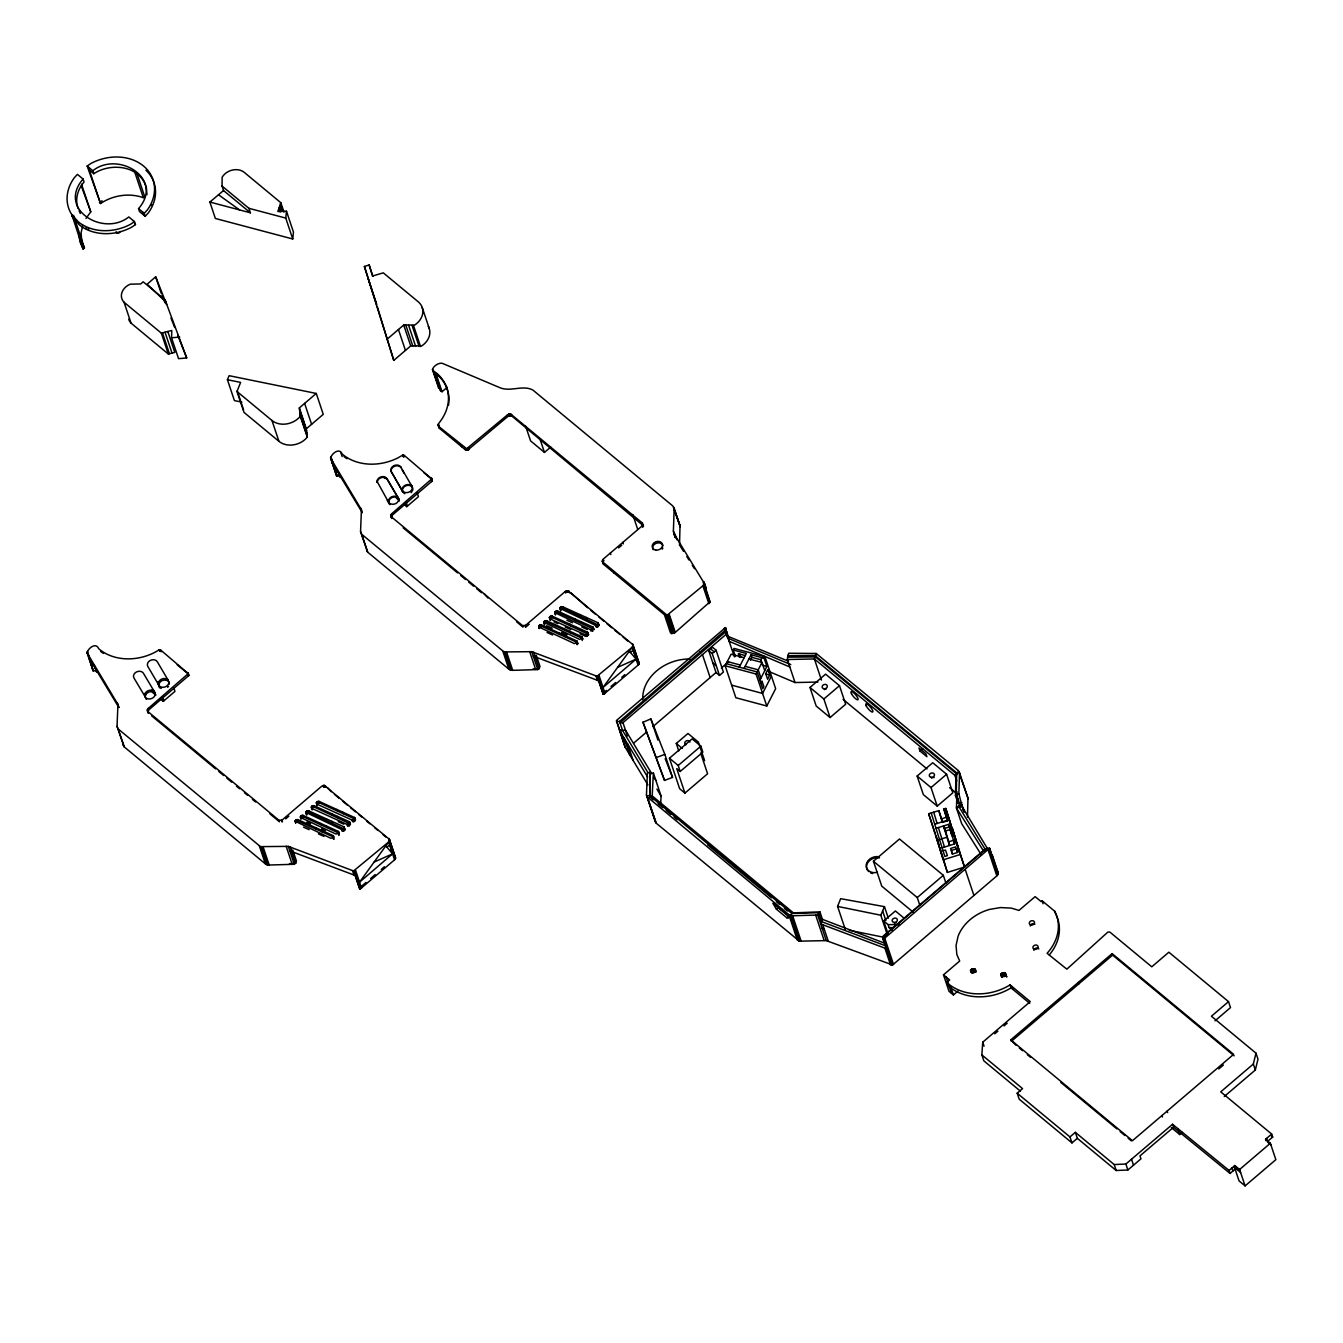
<?xml version="1.0" encoding="UTF-8"?>
<svg xmlns="http://www.w3.org/2000/svg" width="1343" height="1343" viewBox="0 0 1343 1343"><rect width="100%" height="100%" fill="white"/><g stroke="black" fill="none" stroke-linecap="round" stroke-linejoin="round"><path stroke-width="1.5" d="M222.031 186.056L248.891 208.316L250.402 212.798L223.526 190.538L222.031 186.056L222.149 177.259A13.816 11.13 -18.5 0 1 243.536 171.803L280.805 202.692L283.977 212.177M673.598 532.97L704.286 583.332L702.893 585.8L667.118 615.228L602.403 561.693L603.46 558.923L642.172 525.868L642.374 523.015L510.995 414.282L507.486 414.869L466.692 448.713L438.641 426.436L438.338 424.002L440.789 420.678A48.516 39.098 -18.5 0 0 436.223 372.85C427.225 370.618 437.398 361.989 442.334 363.349L500.15 387.791C510.575 392.089 523.233 384.551 533.053 390.175L672.877 506.026L674.152 508.846L673.397 531.089L674.606 535.958M985.544 849.918L959.221 807.227L959.305 802.929L956.3 793.965L956.703 772.846L815.033 655.468L787.787 655.636L787.334 659.514L795.039 682.546L817.937 682.059M956.887 791.631L956.804 795.476L955.461 795.61L956.015 774.844L957.206 774.34L815.537 656.962L816.191 653.47L958.264 770.529L959.54 773.35L958.852 793.73L963.216 810.131M958.063 798.9L957.962 803.064L955.461 795.61M171.551 337.781L171.786 330.496L161.328 333.131L124.06 302.259A13.816 11.13 -18.5 0 1 130.237 284.179L140.696 283.961L143.197 281.829L165.105 299.993L186.711 357.96L178.552 358.665L171.551 337.781L179.727 337.076M995.633 868.132L998.218 872.648L996.842 875.888L892.608 964.979L826.281 940.604L799.421 941.174L656.173 823.175L646.47 795.039L647.376 773.048L650.13 772.275L649.827 796.886L652.194 795.912L793.344 912.871L819.918 911.863L822.42 919.334L820.707 923.967L885.994 948.561M649.827 796.886L650.13 772.275M675.109 537.452L674.941 533.994L676.872 539.752M679.508 545.359L680.028 525.701L673.531 508.023M956.904 795.022L956.451 808.05L961.655 823.612L981.448 855.004M967.48 817.132L967.984 797.876L958.264 770.529M705.73 588.184L703.178 582.526M117.042 726.395L117.932 704.404L87.144 652.983C87.53 648.686 95.991 641.702 98.694 648.719A47.727 38.46 -18.5 0 0 154.563 652.48L159.045 649.945L160.858 650.18L188.289 673.598L148.166 708.483L147.545 711.27L278.975 820.288L282.013 820.103L321.716 786.226L324.402 785.47L389.588 839.509L388.664 841.96L353.578 870.969L288.292 846.375L260.475 846.627L118.184 728.964L117.042 726.395L124.177 746.859L265.36 863.851L269.204 865.026L294.285 864.288L295.124 861.954M360.545 531.694L361.435 509.702L330.647 458.282C331.033 453.984 339.494 447.018 342.196 454.018A47.727 38.46 -18.5 0 0 398.065 457.795L402.547 455.243L404.361 455.478L431.774 478.914L391.652 513.781L391.031 516.568L522.461 625.586L525.516 625.402L565.202 591.524L567.904 590.769L633.09 644.825L632.167 647.259L597.064 676.268L531.778 651.674L503.978 651.926L361.687 534.262L360.545 531.694L367.68 552.174L508.863 669.15L512.707 670.342L537.771 669.586L538.627 667.27M652.194 795.912L653.37 772.997L650.616 773.769M660.655 804.356L661.075 796.03L653.37 772.997M1020.428 1091.171L983.848 1060.852L981.851 1054.893L982.723 1042.202L1030.249 1001.626L1010.07 984.906A49.741 40.089 -18.5 0 1 946.798 982.438L947.789 985.409A49.741 40.089 -18.5 0 0 1011.061 987.894L1029.712 1003.339M223.526 190.538L209.877 202.054L215.367 218.473L292.74 238.987L285.757 218.086L286.479 211.22L277.833 211.523L280.805 202.692M292.74 238.987L293.462 232.104L286.479 211.22M177.209 664.802L188.289 673.985L188.591 675.73L148.653 709.977L147.898 712.495M423.868 472.719L431.791 479.283L431.959 481.23L392.156 515.276L391.401 517.81M353.578 870.969L359.555 888.865L360.612 888.663L395.161 859.319L394.607 856.112M710.229 601.614L675.277 632.402L671.366 632.352L671.853 633.829L670.409 632.637L664.416 614.725L603.678 564.396L602.839 562.465L603.947 560.417M597.064 676.268L603.057 694.18L604.115 693.978L638.664 664.617L638.429 661.696M992.611 857.17L961.991 806.421L956.451 808.05L983.932 851.647M82.729 225.473L81.067 232.96L81.856 242.025M295.141 821.211L298.045 819.683L333.299 835.665L333.685 837.159L330.865 838.284L295.141 821.211L295.678 823.108M295.645 822.705L298.532 821.177L333.803 837.159L333.299 835.665M300.328 817.4L336.019 834.07L338.822 832.945L338.453 831.451L303.182 815.453L300.597 816.191L300.983 819.264M376.997 481.281C377.467 476.849 384.199 474.818 386.885 478.494L398.401 498.152A5.322 4.281 -18.5 0 0 395.379 496.306L394.036 496.239A5.322 4.281 -18.5 0 0 389.369 498.706L388.782 499.797A5.322 4.281 -18.5 0 0 389.067 503.105L376.997 481.281L377.098 482.406M377.249 482.036C377.719 477.588 384.451 475.556 387.12 479.25L398.653 498.908M305.868 812.397L308.772 810.87L344.026 826.852L344.412 828.346L341.592 829.47L305.868 812.397L306.842 814.966M344.026 826.852L345 829.42L309.259 812.364L306.993 812.75L306.557 814.664M349.885 822.436L348.895 824.266L347.014 824.384L311.761 808.385L311.593 806.505L314.195 805.783L349.449 821.765L350.389 823.931L314.682 807.261L312.818 807.378L311.828 809.208M354.938 818.139L354.351 819.683L352.067 820.069L316.814 804.088L316.428 802.594L319.248 801.469L354.502 817.467L355.442 819.633M355.274 819.264L319.735 802.963L317.468 803.349L317.032 805.263M538.728 626.107C540.373 632.822 536.881 623.437 541.531 624.982L576.802 640.98L577.171 642.458L574.368 643.582L538.677 626.929M539.131 628.004L542.035 626.476L577.289 642.458L577.675 643.952L576.802 640.98M543.781 622.296L546.685 620.768L581.939 636.75L582.325 638.244L579.521 639.369L543.781 622.296L544.754 624.864M544.284 623.79L547.189 622.262L582.711 638.546M587.965 632.838L587.378 634.383L585.095 634.769L549.841 618.787L549.455 617.293L552.258 616.168L587.529 632.15L588.503 634.735L587.529 632.15M588.452 634.332L552.762 617.662L550.496 618.049L550.059 619.962M554.793 612.609L557.681 611.082L592.951 627.063L593.321 628.558L590.517 629.682L554.793 612.609L555.482 614.876M593.22 627.382L593.875 629.246L558.184 612.576L556.321 612.693L555.314 614.506M559.83 608.312L562.734 606.767L598.004 622.766L598.374 624.26L595.57 625.385L559.83 608.312L560.803 610.88M598.961 625.334L563.237 608.261L560.954 608.648L560.535 610.578M970.67 970.401C969.713 975.505 978.997 971.744 974.582 968.84C964.173 969.394 977.284 976.814 974.582 968.84M1000.77 974.313L1001.307 976.395L1004.43 976.546L1005.857 974.565L1004.698 972.752L1001.072 973.776L1001.777 977.301L1003.725 975.639L1006.595 976.479M1224.279 1096.492L1255.336 1070.002L1253.338 1064.025L1255.99 1053.164L1211.42 1016.231L1228.509 1001.626L1168.863 952.204L1151.774 966.809L1109.754 931.992L1107.807 932.143L1066.846 969.159L1047.087 953.312A48.885 39.4 -18.5 0 0 1056.303 914.734L1054.624 911.158L1042.101 900.784L1041.144 901.623L1035.134 896.637L1019.001 910.403L1011.229 908.103L1000.451 907.566L989.506 909.429A42.808 34.498 -18.5 0 0 958.096 936.222L956.048 945.455L956.837 954.52L959.691 961.017L943.491 974.85L948.981 991.268L953.412 994.945L957.861 991.151M1255.336 1070.002L1257.988 1059.123L1255.99 1053.164M883.006 939.613L989.623 848.222L986.92 848.071L882.804 936.927L891.551 965.181M96.092 670.661L93.137 670.879L87.513 651.422M339.578 475.976L336.64 476.194L337.009 474.633M725.69 627.651L725.891 629.682L619.526 721.409L616.571 721.627L616.941 720.066L725.338 627.735L729.165 641.333L789.835 666.967M289.467 863.633L295.628 863.448L296.484 861.132L292.74 849.934M532.97 668.932L539.131 668.747L539.987 666.43L536.243 655.233M817.719 915.019L818.575 912.703L791.866 913.492L649.324 795.392L646.738 796.449L788.794 914.583L792.639 915.775L817.719 915.019L826.281 940.604M819.062 914.18L819.918 911.863M237.006 391.501L240.615 382.402L227.42 379.716L229.133 375.687L316.276 393.449L323.26 414.349L306.322 428.803L307.278 437.063L306.439 438.103A18.584 14.974 -18.5 0 1 299.64 443.005L296.954 444.046A18.584 14.974 -18.5 0 1 278.941 441.343L243.99 412.385L237.006 391.501L271.941 420.46A18.584 14.974 -18.5 0 0 289.97 423.146L292.656 422.105A18.584 14.974 -18.5 0 0 299.455 417.22L300.295 416.162L299.338 407.903L316.276 393.449M787.787 655.636L788.744 653.252L816.191 653.47M845.284 929.44L837.579 906.407L840.668 898.668L884.466 906.659L888.327 918.159M438.993 425.143L439.631 428.467L465.148 449.603L467.582 450.174L507.99 416.364L511.498 415.759L643.482 525.885M887.219 934.409L880.807 915.221L884.466 906.659M791.866 913.492L790.876 915.59L799.421 941.174M735.41 656.526L733.211 649.962L734.017 648.384L764.939 656.677L775.65 688.657L766.786 706.015L735.846 697.739L725.153 665.759L731.096 654.192L744.14 657.684M739.305 667.152L746.288 653.47L733.211 649.962M744.072 668.428L751.056 654.746L764.133 658.255L766.887 666.464L759.903 680.146M750.485 660.168L751.929 657.348L751.056 654.746M766.887 666.464L762.723 665.339L760.843 659.749L761.649 658.171M766.786 706.015L756.075 674.035L761.985 662.468L748.907 658.96M764.133 658.255L764.939 656.677M760.893 683.134L761.968 681.019L763.848 686.626L762.774 688.724L757.15 671.936L726.227 663.643M769.757 675.042L767.608 679.256L765.728 673.649L767.877 669.452L769.757 675.042L765.594 673.917M771.436 676.066L762.572 693.441L731.633 685.148M85.986 218.456L90.77 211.858L81.52 184.209M338.453 831.451L339.225 833.248L303.686 816.947L300.782 818.491L300.379 816.578M134.451 221.629L130.456 224.331A44.52 35.875 -18.5 0 1 78.146 221.713L71.733 214.527A44.52 35.875 -18.5 0 1 74.268 177.78L77.424 174.372L83.065 179.055C56.96 209.105 103.428 237.241 128.81 216.945L134.451 221.629L135.442 224.617L131.446 227.32A44.52 35.875 -18.5 0 1 79.153 224.684L71.867 215.501M145.195 216.29L139.554 211.623L138.547 208.635C164.652 178.585 118.184 150.433 92.818 170.729L87.161 166.045L91.156 163.342A44.52 35.875 -18.5 0 1 143.466 165.978A44.52 35.875 -18.5 0 1 147.361 209.911L144.188 213.302L145.195 216.29L148.351 212.882A44.52 35.875 -18.5 0 0 145.934 170.242M394.59 859.805L392.592 853.846L386.985 847.215L390.175 844.394M638.093 665.104L636.095 659.144L630.488 652.53L633.661 649.693M645.597 700.391L620.013 722.903L622.967 722.685L726.664 633.862L726.395 631.176L645.597 700.391L645.093 698.897M165.105 299.993L166.599 304.458L155.687 276.792L147.176 284.179L165.474 301.604M1234.821 1165.539L1235.829 1168.528L1230.07 1173.446L1229.08 1170.458L1234.821 1165.539L1239.606 1169.501L1245.095 1185.903L1275.85 1159.664L1270.36 1143.246L1265.576 1139.284L1271.687 1134.08L1220.737 1091.842L1253.338 1064.025M633.846 742.981L646.571 732.086M652.916 726.63L716.02 672.524L708.735 650.633L712.613 647.326L716.088 650.213L723.407 672.088L719.479 675.411L716.02 672.524M946.798 982.438L949.669 979.97L943.491 974.85M1171.348 1127.6L1179.758 1134.55L1182.344 1132.35M72.304 216.525L73.647 215.367M72.807 217.566L72.589 216.273M79.355 236.888A44.52 35.875 -18.5 0 0 80.211 242.479L83.098 249.076L84.441 247.935L73.865 216.324M87.161 166.045L100.524 203.532C112.812 195.255 129.264 192.637 143.315 197.69L144.658 196.548L136.734 172.844M386.784 339.477L403.723 325.023L414.786 324.989A18.584 14.974 -18.5 0 0 420.51 319.198L421.702 316.914A18.584 14.974 -18.5 0 0 418.244 301.806L383.292 272.847L372.531 276.02L369.14 264.974L364.389 266.468L393.784 360.377L410.723 345.923L421.786 345.873A18.584 14.974 -18.5 0 0 427.494 340.081L428.702 337.815A18.584 14.974 -18.5 0 0 428.283 326.332M432.513 369.308L440.135 390.444L442.015 391.753L447.269 387.271M160.287 698.897L163.258 701.348L174.959 691.376L173.717 687.65M403.79 504.196L406.761 506.664L418.462 496.675L417.203 492.948M525.583 425.966L530.586 440.89L544.469 452.406L550.714 447.085M285.69 818.877L288.863 816.175M529.192 624.193L526.003 626.896L525.516 625.402M618.636 547.877L621.759 545.224M361.401 886.38L366.001 882.452M370.601 878.523L375.201 874.612M381.328 869.374L384.383 866.755M606.432 690.369L603.376 692.988L603.208 690.688M611.031 686.441L615.631 682.529M621.759 677.292L624.814 674.673M719.479 675.411L712.21 653.521L716.088 650.213M721.376 667.975L728.594 661.814M678.769 750.888L676.284 743.468L687.985 733.479L698.41 742.125L704.622 760.675M684.947 793.092L679.642 788.71L669.452 758.224L692.098 738.885L700.861 746.154L702.859 752.13L680.213 771.453L676.738 768.582L684.947 793.092L707.593 773.769L700.66 753.02M680.213 771.453L678.215 765.493L700.861 746.154M809.98 687.482L825.576 674.169L839.476 685.685L845.67 704.236L830.075 717.548L816.191 706.032L809.98 687.482L823.863 698.998L830.075 717.548M823.863 698.998L839.476 685.685M919.972 750.989L918.965 748.001L925.915 753.759L926.922 756.73L919.972 750.989L922.574 748.756M917.135 776.053L932.73 762.74L946.614 774.256L952.825 792.806L937.229 806.119L923.346 794.603L917.135 776.053L931.018 787.569L937.229 806.119M776.388 909.144L778.352 907.482L788.761 916.111L786.813 917.773L776.388 909.144L772.846 903.251L787.619 915.473L788.492 918.092L786.813 917.773M931.018 787.569L946.614 774.256M913.072 912.082L881.763 886.145L873.437 861.249L899.491 839.006L943.323 875.317L945.875 882.989M888.042 933.939L883.694 920.945L895.395 910.974L904.326 918.377M919.821 905.216L917.252 897.56L943.323 875.317M984.738 849.414L883.157 936.121L883.308 938.421L886.464 935.718M994.777 1033.825L997.883 1031.189M1004.06 1025.901L1007.166 1023.265M1010.775 1039.885L1112.105 953.614L1233.646 1054.339L1132.451 1140.711L1010.775 1039.885L1016.08 1045.358M1011.279 1041.379L1112.608 955.108L1112.105 953.614M1071.966 1142.893L1069.968 1136.933L1075.34 1132.35L1077.338 1138.327L1071.966 1142.893L1019.186 1099.162L1017.188 1093.202L1022.56 1088.619L981.851 1054.893M1214.962 1020.865L1230.507 1007.603L1228.509 1001.626M1218.789 1068.944L1223.406 1065.016M1271.687 1134.08L1272.694 1137.051L1267.557 1141.432L1266.55 1138.461M1239.606 1169.501L1270.36 1143.246M1075.34 1132.35L1114.186 1164.549L1125.887 1164.028L1172.557 1124.276L1229.08 1170.458M1172.557 1124.276L1173.564 1127.247L1139.972 1155.87L1140.962 1158.841L1127.868 1170.005L1116.184 1170.508L1077.338 1138.327M89.276 169.957L93.809 173.717C110.042 162.738 138.514 165.122 145.715 185.703M99.399 202.608L102.068 200.812M642.995 722.282L650.851 718.891L664.835 754.38L672.541 777.412L664.533 780.401L642.995 722.282L664.533 780.401M617.595 667.353L636.095 659.144L632.167 647.259L603.041 687.465L636.666 658.658L633.157 650.247M374.109 862.055L392.592 853.846L388.664 841.96L359.538 882.166L393.163 853.342L389.671 844.932M956.703 772.846L959.238 771.789L968.102 798.917M787.334 659.514L814.395 658.96L954.823 775.331L956.015 774.844M656.828 757.368L664.835 754.38M941.544 818.844L938.807 810.635L928.651 813.774L947.386 872.43L964.509 867.058L945.774 808.419L943.86 809.006L947.688 820.808L942.618 822.403L941.544 818.844L946.614 817.216M934.577 824.266L947.268 820.288L943.86 809.006M935.819 828.362L948.494 824.401L949.367 827.003L954.638 843.891L941.963 847.853M949.367 827.003L944.297 828.597L943.424 825.979L949.568 845.469L948.494 841.876L953.564 840.298L954.638 843.891M951.683 834.708L953.597 834.104L958.331 848.289L952.472 828.799L945.489 830.981L944.247 827.238M936.675 840.433L946.832 837.26M964.509 867.058L953.799 835.077L951.902 835.682L948.494 824.401M942.954 850.841L945.506 850.052L947.369 855.642L944.834 856.431L931.186 812.985M952.439 854.047L957.509 852.469L956.434 848.877L951.364 850.472L952.439 854.047L950.575 848.457L955.645 846.879L957.509 852.469M956.485 807.025L961.89 805.481M128.727 319.181A13.816 11.13 -18.5 0 0 131.06 323.143L168.328 354.015L174.791 352.403L167.808 331.503M959.255 805.112L961.773 804.558L964.24 811.944M728.695 636.616L788.542 661.26M956.3 793.965L958.852 793.73M956.619 803.181L961.84 802.678M788.291 657.13L815.537 656.962L814.395 658.96L821.446 680.062M883.694 920.945L888.143 924.622L899.961 924.588M888.143 924.622L889.133 927.61L893.078 927.61M412.586 490.564A5.322 4.281 -18.5 0 0 409.279 485.411L407.936 485.343A5.322 4.281 -18.5 0 0 403.269 487.811L402.682 488.902A5.322 4.281 -18.5 0 0 402.967 492.193L391.417 471.88A5.322 4.281 -18.5 0 1 393.734 465.769A5.322 4.281 -18.5 0 1 400.751 466.944L412.049 486.519A5.322 4.281 -18.5 0 0 409.027 484.655L407.684 484.588A5.322 4.281 -18.5 0 0 403.018 487.073L402.43 488.147A5.322 4.281 -18.5 0 0 402.715 491.454L391.417 471.88M399.19 501.057A5.322 4.281 -18.5 0 0 395.631 497.061L394.288 496.994A5.322 4.281 -18.5 0 0 389.621 499.462L389.034 500.553A5.322 4.281 -18.5 0 0 390.091 504.699M533.289 656.156L598.558 680.75M289.786 850.858L355.072 875.435M160.522 651.321L161.361 651.674L160.858 650.18M241.941 402.145L234.404 400.6L227.42 379.716M837.579 906.407L880.807 915.221M849.212 930.246L884.584 937.448M822.201 928.449L824.182 928.97M248.891 208.316L285.757 218.086M209.877 202.054L250.402 212.798M745.382 655.602L738.247 653.688L739.489 657.415M751.929 657.348L760.843 659.749M727.335 661.545L740.379 665.054M745.147 666.329L758.224 669.838L760.977 678.03M725.153 665.759L756.075 674.035M569.096 591.289L569.6 592.783L568.24 590.836M885.809 945.875L821.563 921.651L818.575 912.703M822.42 919.334L883.728 942.836M790.792 664.584L728.896 638.63L725.338 627.735M768.498 671.315L795.039 682.546M566.897 620.231L572.454 622.766M581.737 626.963L587.311 629.498M554.055 621.96L557.765 623.639M565.185 627.013L570.741 629.531M580.025 633.745L585.598 636.263L585.095 634.769M546.618 625.72L552.174 628.239M561.458 632.452L567.031 634.97M547.037 632.452L552.594 634.987M338.235 821.664L343.808 824.182M306.825 822.101L310.535 823.779M321.665 828.832L325.375 830.511M303.535 827.154L309.108 829.672M318.375 833.885L323.948 836.404M325.543 787.149L325.594 785.991M218.54 194.802L239.541 209.911M1230.07 1173.446L1173.564 1127.247M843.085 699.367L927.023 768.918M949.619 787.653L956.082 792.991M1112.608 955.108L1234.15 1055.833M710.699 648.971L714.174 651.859M708.735 650.633L712.21 653.521M712.797 662.938L716.272 665.809M1271.435 1136.01L1272.694 1137.051M1267.674 1142.104L1270.864 1144.74M138.547 208.635L144.188 213.302M135.442 224.617L133.326 220.705M587.63 607.724L571.01 592.884M590.853 610.394L595.688 614.406M598.911 617.075L603.762 621.087M606.986 623.756L611.82 627.769M615.044 630.438L619.878 634.45M623.102 637.119L627.936 641.131M90.77 211.858L81.285 185.922M873.437 861.249L917.252 897.56M1235.325 1167.033L1240.093 1170.978M1234.553 1167.47L1240.596 1172.473M1245.095 1185.903L1239.052 1180.9L1235.207 1169.384M396.336 498.035L399.324 500.486M676.284 743.468L682.244 748.404M889.133 927.61L892.121 930.095M403.135 527.799L457.56 572.89M460.75 575.543L465.551 579.521M468.757 582.174L473.559 586.152M476.765 588.805L481.566 592.783M487.945 598.071L484.269 593.942M516.602 621.809L522.964 627.08L522.461 625.586M669.452 758.224L678.215 765.493M1019.287 1048.01L1022.476 1050.662M1027.294 1054.641L1030.484 1057.294M1060.903 1082.492L1116.94 1128.926M1120.146 1131.578L1124.947 1135.557M1128.154 1138.209L1131.36 1140.862M1017.188 1093.202L1069.968 1136.933M778.218 901.136L791.514 912.149M650.986 797.843L653.302 799.756L652.799 798.262M658.104 803.735L662.888 807.714M666.094 810.349L670.879 814.328M674.085 816.98L677.275 819.633M707.643 844.797L771.587 897.762M776.372 901.741L779.578 904.393M784.362 908.355L787.569 911.007M331.234 791.732L327.507 787.569M334.457 794.401L339.292 798.413M342.515 801.083L347.35 805.095M350.59 807.764L355.425 811.776M358.648 814.446L361.871 817.115M366.706 821.127L369.929 823.796M374.764 827.808L377.987 830.478M382.839 834.49L386.062 837.159M393.667 856.398L395.111 857.606M152.85 692.719L155.822 695.187M151.641 715.853L215.652 768.901M218.859 771.553L223.66 775.532M226.866 778.185L231.667 782.163M236.469 786.142L239.658 788.794M244.443 792.756L247.632 795.392M252.4 799.354L255.59 801.989M269.909 813.875L279.462 821.782L278.975 820.288M1038.827 948.964L1038.441 948.527A2.652 2.149 -18.5 0 0 1033.892 950.357M402.464 490.699L403.236 491.572A5.322 4.281 -18.5 0 0 410.068 491.521A5.322 4.281 -18.5 0 0 411.797 485.763L412.049 486.519M158.961 685.4L159.733 686.256A5.322 4.281 -18.5 0 0 167.993 684.846A5.322 4.281 -18.5 0 0 165.273 678.618L163.93 678.551A5.322 4.281 -18.5 0 0 159.263 681.019L158.675 682.11A5.322 4.281 -18.5 0 0 158.961 685.4L147.915 666.581A5.322 4.281 -18.5 0 1 150.248 660.471A5.322 4.281 -18.5 0 1 157.249 661.646L168.295 680.465M629.33 651.17L630.488 652.53M385.827 845.872L386.985 847.215M680.229 546.114L683.503 551.318M686.793 556.522L688.976 559.981M692.249 565.185L694.432 568.66M651.674 773.518L625.469 730.139L619.576 730.575L647.645 777.043M653.772 776.993L655.871 780.468M656.895 789.096L661.075 796.03M616.454 720.822L625.133 747.195L647.93 784.933M332.141 462.764L362.325 512.724M88.638 657.449L118.822 707.408M647.846 772.46L622.514 730.357L619.526 721.409M387.271 500.402L389.319 503.843M154.646 692.115L143.382 673.196A5.322 4.281 -18.5 0 0 136.365 672.02A5.322 4.281 -18.5 0 0 134.048 678.131L145.329 697.051M153.102 690.168L155.15 693.609M402.178 470.016L404.008 473.156M410.454 484.135L412.301 487.257M78.196 208.635C74.62 199.704 77.793 188.994 84.055 182.027L83.065 179.055M79.103 210.717L80.311 213.487M82.511 243.503L84.441 247.935M665.188 758.728L672.541 777.412M161.932 295.107L164.937 302.729M170.947 317.972L174.691 327.491M177.696 335.112L186.711 357.96M1177.727 1128.573L1179.758 1134.55M1265.576 1139.284L1266.08 1140.778M1233.848 1166.362L1234.855 1169.35M1231.9 1168.024L1232.891 1171.012M1167.151 1111.097L1167.638 1112.592M1161.964 1115.513L1162.467 1117.007M1054.624 911.158L1057.31 917.705A48.885 39.4 -18.5 0 1 1049.336 954.873M1078.295 982.472L1078.798 983.949M1131.511 1159.227L1133.509 1165.204M1042.101 900.784L1043.108 903.772M1125.887 1164.028L1127.868 1170.005M1114.186 1164.549L1116.184 1170.508M1045.055 1010.624L1045.559 1012.118M992.259 854.987L998.252 873.034M989.623 848.222L998.185 873.789M989.506 848.591L998.067 874.175M989.355 848.977L997.899 874.545M989.136 849.33L997.698 874.914M988.901 849.683L997.463 875.267M988.28 850.304L996.842 875.888M986.92 848.071L987.424 849.565M954.823 775.331L956.703 780.921M962.746 808.15L963.972 811.844M1011.799 986.35L1012.807 989.321M1010.07 984.906L1011.061 987.894M1005.588 973.49L1006.814 976.982M1005.202 973.071L1006.209 976.042M1004.698 972.752L1005.689 975.74M1004.077 972.567L1005.068 975.555M1003.406 972.533L1004.413 975.522M1002.734 972.651L1003.725 975.639M1002.079 972.903L1003.087 975.891M1001.525 973.289L1002.516 976.277M1001.072 973.776L1002.079 976.747M965.365 869.878L973.927 895.462M944.498 847.064L938.354 827.573M928.651 813.774L935.131 833.164M936.34 836.773L939.345 845.754M975.102 969.159L976.092 972.131M973.977 968.656L974.968 971.644M973.306 968.622L974.296 971.61M972.617 968.739L973.625 971.728M971.979 968.991L972.97 971.979M971.409 969.377L972.416 972.366M970.972 969.864L971.963 972.836M982.723 1042.202L984.05 1046.18M950.844 987.273L953.412 994.945M946.093 976.999L951.583 993.417M882.636 910.94L885.843 920.526M884.97 938.858L893.531 964.442M884.047 939.412L892.608 964.979M882.804 936.927L883.308 938.421M883.526 939.546L892.356 965.063M883.258 939.596L891.819 965.164M884.987 948.393L890.56 965.013M761.985 662.468L764.738 670.677M739.64 653.89L740.832 657.432M725.002 627.852L728.292 637.69M726.664 633.862L734.369 656.895M724.666 627.987L727.956 637.824M724.347 628.155L727.637 637.992M822.688 924.488L828.245 941.124M703.866 581.519L705.763 587.042M815.604 914.902L824.149 940.469M704.303 582.946L705.797 587.798M704.236 583.718L710.111 602M703.967 584.474L709.943 602.369M703.749 584.826L709.742 602.738M703.514 585.179L709.507 603.091M702.893 585.8L708.886 603.712M673.85 507.301L680.028 525.701M674.152 508.846L680.146 526.741M673.397 531.089L674.891 535.572M674.354 534.699L675.361 537.67M792.639 915.775L801.2 941.342M791.212 915.674L799.773 941.242M790.54 915.506L799.085 941.09M790.204 915.389L798.766 940.973M789.902 915.271L798.464 940.839M702.439 654.545L710.145 677.577M788.794 914.583L797.356 940.167M699.938 651.825L700.442 653.319M642.374 523.015L643.448 526.154M642.861 524.928L643.364 526.422M642.172 525.868L642.676 527.363M669.284 614.49L675.277 632.402M668.73 614.859L674.723 632.771M668.428 615.01L674.421 632.922M668.109 615.111L674.102 633.023M667.773 615.195L673.766 633.09M667.454 615.228L673.447 633.141M667.118 615.228L673.112 633.141M666.799 615.195L672.793 633.107M666.497 615.128L672.474 633.04M632.738 514.537L637.74 529.461M666.195 615.027L672.188 632.922M665.692 614.708L671.685 632.62M622.816 542.387L623.32 543.881M610.343 553.031L610.847 554.525M613.516 571.48L614.02 572.974M632.838 644.237L639.134 663.039M632.402 643.75L639.1 663.677M633.006 646.101L638.999 664.013M632.855 646.419L638.848 664.315M632.671 646.722L638.664 664.617M602.873 559.527L603.376 561.021M602.671 559.88L603.158 561.374M602.503 560.232L602.99 561.727M602.386 560.602L602.839 562.465M603.175 562.902L603.678 564.396M602.336 561.34L603.192 563.842M650.851 718.891L657.902 740.01M540.104 439.346L544.469 452.406M598.273 623.068L598.928 624.931M598.004 622.766L598.877 625.754M597.836 624.999L598.34 626.476M597.434 625.267L597.937 626.761M596.98 625.452L597.484 626.946M596.493 625.536L596.98 627.03M596.007 625.502L596.51 626.996M595.57 625.385L596.074 626.879M592.951 627.063L593.925 629.649M592.381 629.565L592.884 631.059M591.927 629.749L592.431 631.244M622.967 722.685L627.416 735.981M647.628 797.608L656.173 823.175M646.47 795.039L655.3 822.034M590.517 629.682L591.021 631.176M586.253 617.444L586.757 618.938M627.584 743.837L633.141 760.457M624.193 738.214L629.749 754.85M620.231 729.904L624.848 743.669M587.898 633.644L588.402 635.138M616.555 720.553L625.133 747.195M580.361 614.775L580.864 616.269M586.958 634.651L587.462 636.146M586.505 634.853L587.009 636.33M586.018 634.92L586.522 636.414M581.2 621.742L581.704 623.236M585.531 634.903L586.035 636.397M599.045 675.529L605.038 693.424M511.565 414.618L512.069 416.112M510.995 414.282L511.498 415.759M510.659 414.148L511.163 415.642M598.122 676.066L604.115 693.978M510.323 414.08L510.81 415.575M597.87 676.15L603.863 694.062M509.954 414.03L510.458 415.524M597.601 676.217L603.595 694.113M509.568 414.03L510.071 415.524M597.333 676.251L603.326 694.163M509.198 414.08L509.702 415.575M568.542 590.954L569.046 592.448M508.829 414.164L509.316 415.659M567.904 590.769L568.408 592.263M508.46 414.282L508.963 415.776M567.552 590.735L568.055 592.229M596.057 676.1L597.568 680.565M508.107 414.45L508.611 415.944M567.199 590.735L567.703 592.229M566.83 590.769L567.334 592.263M581.939 636.75L582.912 639.318M507.486 414.869L507.99 416.364M565.806 591.121L565.705 593.018L565.202 591.524M575.324 619.073L575.811 620.567M581.788 638.983L582.291 640.477M575.425 626.677L575.929 628.171M577.07 641.283L577.775 643.549M576.97 642.861L577.456 644.355M576.651 643.196L577.137 644.69M569.902 624.159L570.389 625.653M562.734 606.767L563.237 608.261M562.297 606.65L562.801 608.144M561.81 606.616L562.314 608.11M569.986 631.328L570.473 632.822M561.324 606.7L561.827 608.194M560.87 606.885L561.374 608.379M560.467 607.17L560.954 608.648M560.149 607.506L560.635 609M559.93 607.892L560.434 609.386M564.312 628.759L564.815 630.253M557.681 611.082L558.184 612.576M557.244 610.947L557.748 612.442M556.757 610.931L557.261 612.425M564.967 635.608L565.47 637.102M556.271 611.015L556.774 612.509M555.817 611.199L556.321 612.693M555.414 611.468L555.901 612.962M555.095 611.82L555.582 613.298M554.877 612.207L555.381 613.701M559.175 632.973L559.662 634.467M552.258 616.168L552.762 617.662M551.822 616.034L552.326 617.528M551.352 616.017L551.839 617.511M550.848 616.101L551.352 617.595M550.395 616.286L550.899 617.78M549.992 616.555L550.496 618.049M549.673 616.907L550.16 618.401M549.455 617.293L549.959 618.787M549.371 617.713L550.328 620.281M546.685 620.768L547.189 622.262M546.248 620.634L546.735 622.128M545.762 620.617L546.265 622.094M545.275 620.701L545.778 622.178M544.805 620.886L545.308 622.363M544.402 621.154L544.905 622.648M544.083 621.49L544.587 622.984M543.881 621.893L544.368 623.387M543.814 622.699L544.318 624.193M541.531 624.982L542.035 626.476M541.095 624.848L541.598 626.342M540.625 624.831L541.111 626.325M540.121 624.915L540.625 626.409M539.668 625.099L540.171 626.593M539.265 625.368L539.768 626.862M538.946 625.72L539.45 627.215M422.239 307.564L429.24 328.447M468.841 447.857L469.328 449.351M468.187 448.293L468.69 449.787M467.834 448.461L468.338 449.955M467.465 448.596L467.952 450.073M467.079 448.68L467.582 450.174M466.692 448.713L467.179 450.207M466.306 448.713L466.81 450.207M465.92 448.68L466.424 450.174M465.568 448.596L466.071 450.09M525.046 625.72L525.549 627.215M533.759 652.194L535.253 656.677M465.232 448.478L465.736 449.972M534.783 655.753L539.131 668.747M464.644 448.109L465.148 449.603M531.778 651.674L537.771 669.586M461.186 445.255L461.69 446.749M529.662 651.556L535.656 669.469M442.015 391.753L436.022 373.858L436.727 374.344A48.516 39.098 -18.5 0 1 448.512 405.233M434.746 371.81L441.243 391.216M433.604 370.685L438.254 384.618M432.463 369.476L438.624 388.177M413.56 325.694L420.544 346.595M412.116 325.577L419.1 346.46M408.625 325.359L415.608 346.259M405.821 325.174L412.805 346.058M439.127 426.973L439.631 428.467M438.238 424.371L439.127 427.93M438.171 425.093L438.943 427.628M403.723 325.023L410.723 345.923M506.714 652.429L512.707 670.342M398.451 329.522L405.435 350.422M505.287 652.329L511.263 670.241M504.934 652.262L510.928 670.157M504.599 652.161L510.592 670.073M504.28 652.06L510.273 669.956M503.978 651.926L509.954 669.838M502.87 651.237L508.863 669.15M369.14 264.974L372.951 276.373M364.389 266.468L376.644 304.525L367.814 277.632M431.573 478.108L432.278 480.408M431.288 477.789L432.194 480.828M431.59 479.535L431.959 481.23M431.137 480.089L431.64 481.583M403.723 455.159L404.209 456.654M403.521 455.126L404.025 456.62M403.135 455.126L403.823 456.603M402.934 455.143L403.437 456.637M402.732 455.176L403.236 456.67M400.751 466.944L401.003 467.7A5.322 4.281 -18.5 0 0 394.624 466.239A5.322 4.281 -18.5 0 0 391.216 471.611M406.157 502.383L407.399 506.11M405.519 502.937L406.761 506.664M389.067 503.105L388.815 502.349A5.322 4.281 -18.5 0 0 395.832 503.524A5.322 4.281 -18.5 0 0 398.149 497.414M391.652 513.781L392.156 515.276M391.199 514.285L391.686 515.779M391.014 514.57L391.518 516.065M390.88 514.856L391.3 516.652M391.434 517.021L391.938 518.516L390.746 515.46M280.486 203.632L283.02 211.237M279.747 205.798L281.661 211.489M278.958 208.148L280.234 211.959M360.831 508.242L361.821 511.23M340.837 452.658L342.146 456.536M361.687 534.262L367.68 552.174M338.302 472.132L340.081 477.47M331.671 458.718L336.338 472.635M330.63 457.208L336.623 475.12M330.563 457.342L336.522 475.388M330.647 458.282L336.64 476.194M304.609 403.404L311.61 424.304M299.338 407.903L306.322 428.803M299.539 409.665L306.523 430.566M299.808 412.016L306.808 432.916M300.11 414.953L307.111 435.837M300.295 416.162L307.278 437.063M271.941 420.46L278.941 441.343M389.336 838.939L395.631 857.741M388.916 838.452L395.597 858.378M389.504 840.802L395.497 858.697M389.369 841.104L395.346 859.016M389.168 841.406L395.161 859.319M237.224 390.931L243.587 409.917M354.502 817.467L355.475 820.036M354.871 818.945L355.375 820.439M354.67 819.348L354.837 821.177L354.351 819.683M353.948 819.969L354.434 821.446M353.478 820.153L353.981 821.631M352.991 820.237L353.494 821.715M352.504 820.204L353.008 821.698M352.067 820.069L352.571 821.563M134.72 172.005L143.315 197.69M349.449 821.765L350.422 824.333M349.298 823.998L349.801 825.492M348.895 824.266L349.381 825.76M348.425 824.451L348.928 825.945M143.08 212.379L144.07 215.367M347.451 824.518L347.955 825.995M347.014 824.384L347.518 825.878M342.75 812.129L343.254 813.623M344.412 828.346L344.899 829.84M344.194 828.732L344.698 830.226M343.875 829.084L344.379 830.578M336.875 809.46L337.362 810.954M343.472 829.353L343.976 830.847M343.002 829.538L343.506 831.032M342.515 829.621L343.019 831.116M337.714 816.443L338.201 817.937M342.045 829.605L342.532 831.099M355.542 870.214L361.536 888.126M341.592 829.47L342.096 830.964M354.619 870.768L360.612 888.663M155.687 276.792L161.177 293.21M354.367 870.852L360.36 888.747M354.099 870.902L360.092 888.814M353.83 870.952L359.823 888.848M324.737 785.537L325.241 787.032M324.402 785.47L324.905 786.948M324.049 785.42L324.553 786.914M352.571 870.784L354.065 875.267M323.697 785.42L324.2 786.914M323.344 785.47L323.831 786.964M322.975 785.554L323.478 787.048M338.822 832.945L339.326 834.439M338.621 833.331L339.108 834.826M331.822 813.774L332.325 815.268M338.285 833.684L338.789 835.161M331.939 821.379L332.426 822.856M165.021 332.208L172.005 353.091M333.467 837.545L333.971 839.039M333.148 837.898L333.652 839.392M326.399 818.861L326.903 820.355M162.453 332.846L169.453 353.746M319.248 801.469L319.735 802.963M318.795 801.335L319.298 802.829M318.325 801.318L318.811 802.812M326.483 826.029L326.987 827.523M161.328 333.131L168.328 354.015M317.838 801.402L318.325 802.896M317.368 801.586L317.871 803.08M316.965 801.855L317.468 803.349M316.646 802.207L317.149 803.702M316.428 802.594L316.931 804.088M316.344 803.013L317.317 805.582M320.809 823.46L321.313 824.955M314.195 805.783L314.682 807.261M313.742 805.649L314.245 807.143M313.272 805.615L313.758 807.109M321.464 830.31L321.967 831.804M312.785 805.699L313.272 807.193M312.315 805.884L312.818 807.378M311.912 806.169L312.415 807.663M311.593 806.505L312.096 807.999M311.375 806.908L311.878 808.385M311.291 807.311L312.264 809.879M315.672 827.674L316.176 829.168M308.772 810.87L309.259 812.364M308.319 810.736L308.823 812.23M307.849 810.719L308.353 812.196M307.362 810.803L307.849 812.28M92.818 170.729L93.809 173.717M306.892 810.987L307.396 812.465M306.489 811.256L306.993 812.75M306.17 811.592L306.674 813.086M305.952 811.995L306.456 813.489M305.902 812.8L306.405 814.294M88.285 166.985L100.524 203.532M303.182 815.453L303.686 816.947M302.746 815.335L303.249 816.829M302.259 815.302L302.763 816.796M301.772 815.386L302.276 816.88M301.319 815.57L301.822 817.064M300.916 815.856L301.403 817.333M300.597 816.191L301.084 817.686M298.045 819.683L298.532 821.177M297.592 819.549L298.096 821.043M124.06 302.259L131.06 323.143M297.122 819.532L297.626 821.026M296.635 819.616L297.122 821.093M296.165 819.801L296.669 821.295M295.762 820.069L296.266 821.563M295.443 820.405L295.947 821.899M295.225 820.808L295.729 822.302M282.013 820.103L282.517 821.597M281.543 820.422L282.047 821.916M290.256 846.896L291.75 851.378M291.28 850.455L295.628 863.448M288.292 846.375L294.285 864.288M286.16 846.258L292.153 864.153M71.8 214.578L83.098 249.076M263.211 847.131L269.204 865.026M261.784 847.03L267.777 864.926M261.432 846.946L267.425 864.858M261.113 846.862L267.106 864.774M260.777 846.745L266.77 864.657M260.475 846.627L266.468 864.523M259.367 845.939L265.36 863.851M188.087 672.809L188.775 675.093M187.802 672.49L188.692 675.529M188.087 674.236L188.473 675.932M187.634 674.79L188.138 676.284M160.035 649.827L160.724 651.355M159.632 649.811L160.337 651.305M159.431 649.844L159.935 651.338M159.229 649.878L159.733 651.372M165.105 678.601L165.609 680.095M158.927 681.64L159.431 683.134M157.668 682.16L159.532 687.75M162.654 697.084L163.896 700.811M162.016 697.621L163.258 701.348M151.524 690.252L152.028 691.746M145.229 693.391L145.715 694.885M148.166 708.483L148.653 709.977M147.696 708.986L148.2 710.481M147.512 709.255L148.015 710.749M147.394 709.557L147.797 711.337M147.931 711.706L148.435 713.2M147.26 710.145L148.032 712.764M117.328 702.943L118.939 707.392M118.184 728.964L124.177 746.859M94.161 664.919L96.578 672.155M87.127 651.909L93.02 670.09M87.144 652.983L93.137 670.879M377.249 306.523L393.784 360.377M952.254 827.808L960.295 854.484L943.172 859.839L935.718 835.077M947.722 814.613L953.597 834.104M945.774 808.419L953.799 835.077M945.825 815.218L947.554 820.976M944.414 827.389L949.014 842.665M938.807 810.635L942.198 821.882M933.738 812.23L937.112 823.46M939.915 847.651L947.386 872.43M366.538 549.606L366.79 551.016M123.036 744.307L123.304 745.718M146.32 187.08L146.991 194.685M602.873 691.494L603.057 694.18M685.92 744.777A2.652 2.149 -18.5 0 1 685.887 741.151A2.652 2.149 -18.5 0 1 689.899 742.075M931.639 778.201A2.652 2.149 -18.5 0 1 934.191 777.479M824.484 689.63A2.652 2.149 -18.5 0 1 826.365 688.875M642.76 699.837A41.969 33.827 -18.5 0 1 689.882 658.993M894.522 923.312A2.652 2.149 -18.5 0 1 896.402 922.557M1030.299 926.015A2.652 2.149 -18.5 0 1 1031.743 924.034L1032.381 923.783A2.652 2.149 -18.5 0 1 1034.865 924.202M411.999 491.656A5.322 4.281 -18.5 0 1 411.109 492.612M404.763 493.687A5.322 4.281 -18.5 0 1 403.739 493.049M384.35 478.142A5.322 4.281 -18.5 0 1 385.575 478.494M346.981 458.718A47.727 38.46 -18.5 0 1 344.06 456.637M662.821 548.062A5.322 4.281 -18.5 0 1 662.233 549.153M653.202 549.707A5.322 4.281 -18.5 0 1 656.156 543.311A5.322 4.281 -18.5 0 1 662.972 545.795M151.91 204.841A1.998 1.612 -18.5 0 1 151.155 205.479M88.823 229.082A1.998 1.612 -18.5 0 1 85.986 227.84M119.997 231.516A1.998 1.612 -18.5 0 1 117.932 233.279A1.998 1.612 -18.5 0 1 116.086 231.751M169.352 684.107A5.322 4.281 -18.5 0 0 165.777 680.112L164.434 680.045A5.322 4.281 -18.5 0 0 159.767 682.513L159.179 683.604A5.322 4.281 -18.5 0 0 159.464 686.894M168.496 686.34A5.322 4.281 -18.5 0 1 167.606 687.297M161.261 688.388A5.322 4.281 -18.5 0 1 160.237 687.75M146.588 699.401A5.322 4.281 -18.5 0 1 145.816 698.545M145.38 697.521A5.322 4.281 -18.5 0 1 145.531 695.238L146.118 694.146A5.322 4.281 -18.5 0 1 150.785 691.679L152.128 691.746A5.322 4.281 -18.5 0 1 155.603 694.633M103.478 653.403A47.727 38.46 -18.5 0 1 100.557 651.338M877.248 872.329A9.737 7.84 -18.5 0 1 866.201 864.858A9.737 7.84 -18.5 0 1 879.094 856.784M872.681 873.538A9.737 7.84 -18.5 0 1 870.482 872.799M868.669 871.557A9.737 7.84 -18.5 0 1 868.317 861.887A9.737 7.84 -18.5 0 1 879.464 857.875M145.615 692.669L145.027 693.743A5.322 4.281 -18.5 0 0 148.351 698.897A5.322 4.281 -18.5 0 0 154.949 695.405A5.322 4.281 -18.5 0 0 151.625 690.252L150.282 690.184A5.322 4.281 -18.5 0 0 145.615 692.669M866.235 705.931A5.322 1.41 49.5 0 0 872.48 712.092A5.322 1.41 49.5 0 0 869.257 705.797A5.322 1.41 49.5 0 0 866.235 705.931M931.052 777.312A2.652 2.149 -18.5 0 0 934.426 774.441A2.652 2.149 -18.5 0 0 930.145 773.719A2.652 2.149 -18.5 0 0 931.052 777.312M823.897 688.741A2.652 2.149 -18.5 0 0 827.288 685.87A2.652 2.149 -18.5 0 0 822.99 685.148A2.652 2.149 -18.5 0 0 823.897 688.741M851.462 693.71A5.322 1.41 49.5 0 0 857.724 699.854A5.322 1.41 49.5 0 0 854.501 693.576A5.322 1.41 49.5 0 0 851.462 693.71M893.934 922.44A2.652 2.149 -18.5 0 0 897.309 919.552A2.652 2.149 -18.5 0 0 893.028 918.83A2.652 2.149 -18.5 0 0 893.934 922.44M1034.681 949.367A2.652 2.149 -18.5 0 0 1038.055 946.496A2.652 2.149 -18.5 0 0 1033.757 945.774A2.652 2.149 -18.5 0 0 1034.681 949.367M1031.088 925.042A2.652 2.149 -18.5 0 0 1034.463 922.154A2.652 2.149 -18.5 0 0 1030.165 921.432A2.652 2.149 -18.5 0 0 1031.088 925.042M655.72 550.059A5.322 4.281 -18.5 0 0 662.485 544.301A5.322 4.281 -18.5 0 0 653.89 542.874A5.322 4.281 -18.5 0 0 655.72 550.059"/></g></svg>
